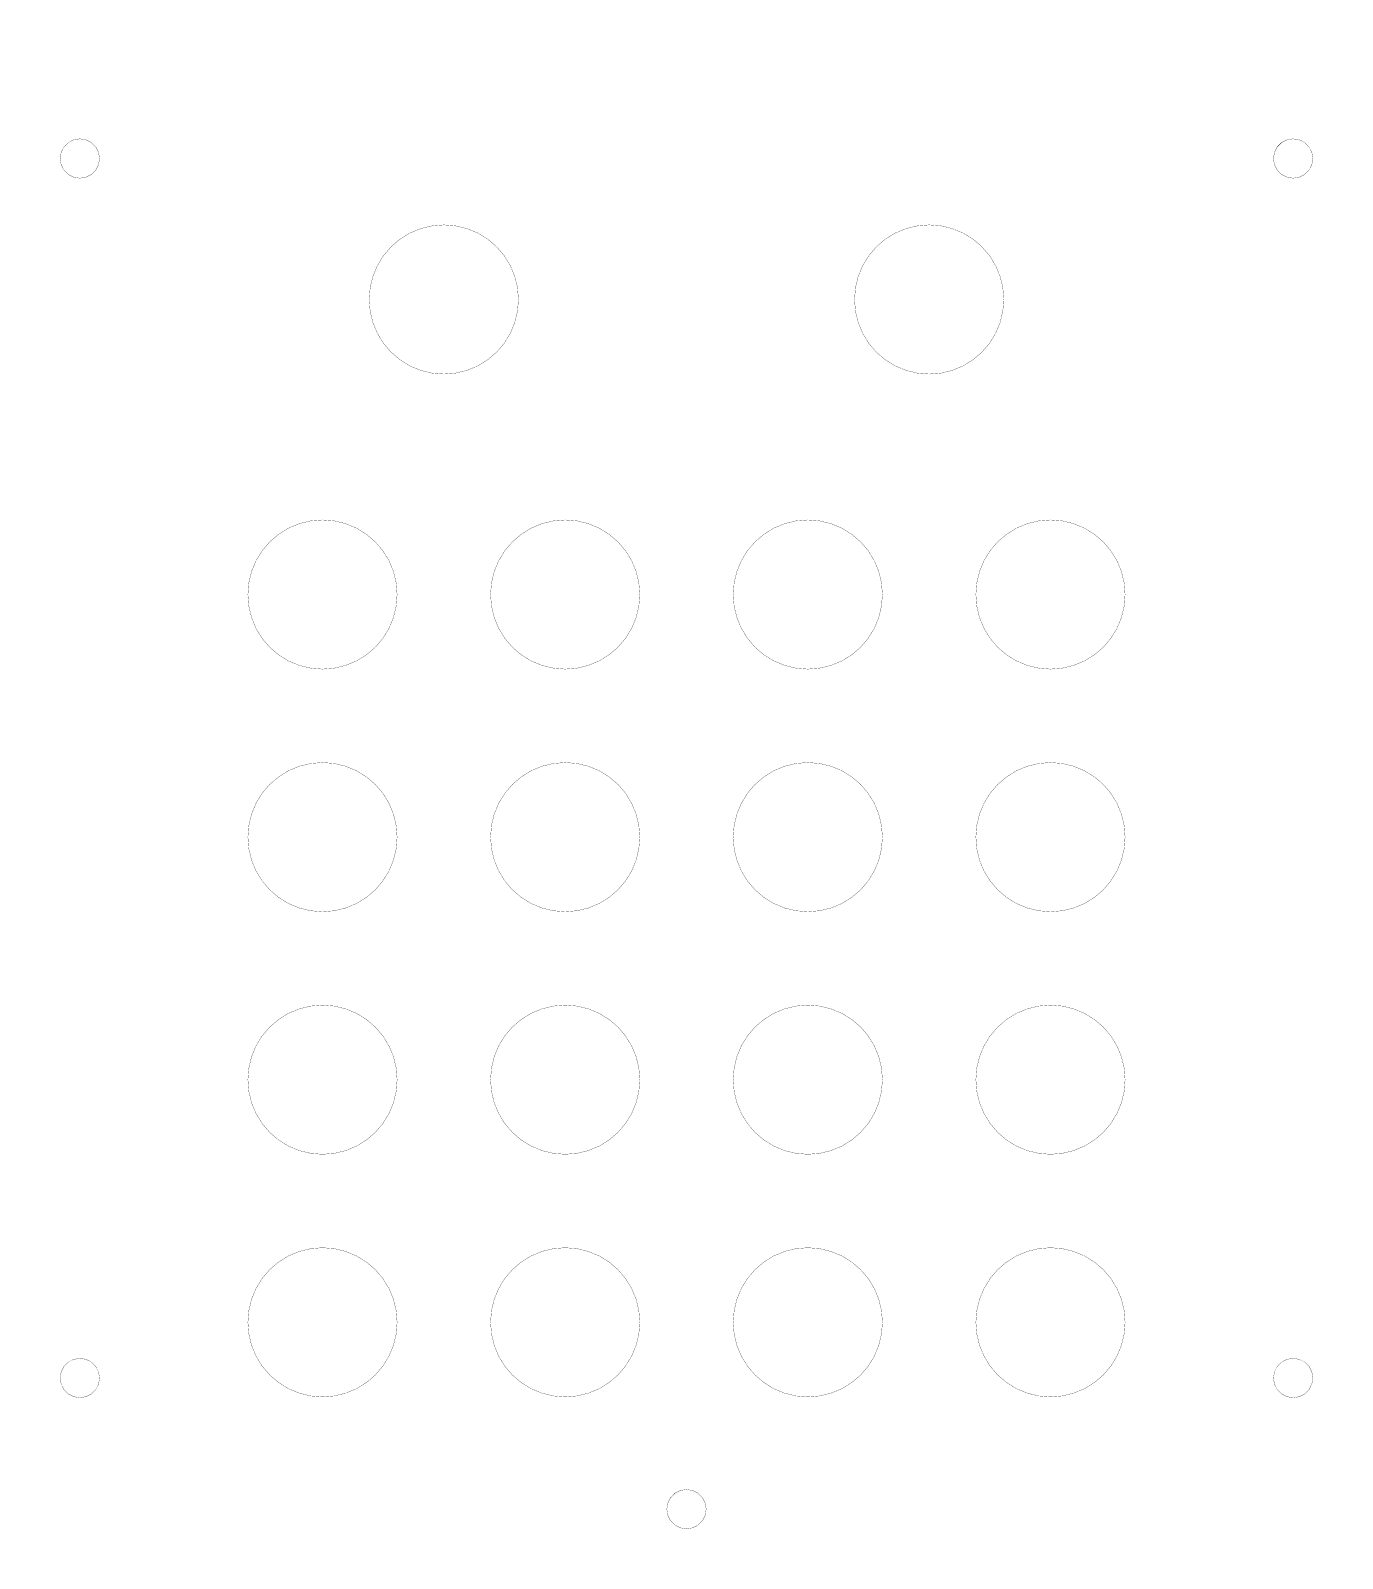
# Model space of a CAD drawing. Extents: x 0.04 to 7.91, y 0.04 to 9.21.
import ezdxf

# ---------------------------------------------------------------- set-up
doc = ezdxf.new("R2010")
doc.units = 0
doc.layers.get('0').update_dxf_attribs({"linetype": 'CONTINUOUS'})

msp = doc.modelspace()

# ---------------------------------------------------------------- linework, layer by layer
at = {"color": 5, "const_width": 0.001488}
for points in [[(0.039388, 0.039334), (0.039388, 9.21257), (7.91342, 9.21257), (7.91342, 0.039334), (0.039388, 0.039334)], [(0.222222, 8.4815), (0.216417, 8.44493), (0.222222, 8.40847), (0.238986, 8.37554), (0.265136, 8.34939), (0.290853, 8.33626), (0.298014, 8.33262), (0.334581, 8.32682), (0.371039, 8.33262), (0.403971, 8.34939), (0.430122, 8.37554), (0.446886, 8.40847), (0.452692, 8.44493), (0.446886, 8.4815), (0.430122, 8.51437), (0.403971, 8.54053), (0.371039, 8.55729), (0.334581, 8.56304), (0.298014, 8.55729), (0.290853, 8.55365), (0.265136, 8.54053), (0.238986, 8.51437), (0.222222, 8.4815)], [(7.65474, 8.55729), (7.61817, 8.56304), (7.58171, 8.55729), (7.54878, 8.54053), (7.52263, 8.51437), (7.50586, 8.4815), (7.50489, 8.47526), (7.50006, 8.44493), (7.50586, 8.40847), (7.52263, 8.37554), (7.54878, 8.34939), (7.58171, 8.33262), (7.61817, 8.32682), (7.65474, 8.33262), (7.68767, 8.34939), (7.70882, 8.37056), (7.71376, 8.37554), (7.73058, 8.40847), (7.73633, 8.44493), (7.73058, 8.4815), (7.71376, 8.51437), (7.70882, 8.51938), (7.68767, 8.54053), (7.65474, 8.55729)], [(2.51964, 7.15067), (2.5485, 7.15294), (2.58968, 7.15614), (2.65804, 7.17258), (2.72293, 7.19949), (2.78288, 7.23617), (2.83632, 7.28185), (2.88194, 7.33529), (2.91868, 7.39518), (2.94553, 7.46013), (2.95697, 7.50771), (2.96197, 7.52843), (2.9675, 7.59847), (2.96197, 7.66851), (2.94553, 7.73687), (2.91868, 7.80181), (2.88194, 7.86171), (2.83632, 7.91515), (2.78288, 7.96083), (2.72293, 7.9975), (2.65804, 8.02442), (2.58968, 8.04081), (2.5485, 8.04406), (2.51964, 8.04633), (2.4496, 8.04081), (2.38124, 8.02442), (2.31635, 7.9975), (2.2564, 7.96083), (2.20296, 7.91515), (2.15728, 7.86171), (2.12061, 7.80181), (2.09369, 7.73687), (2.07726, 7.66851), (2.07178, 7.59847), (2.07726, 7.52843), (2.08225, 7.50771), (2.09369, 7.46013), (2.12061, 7.39518), (2.15728, 7.33529), (2.20296, 7.28185), (2.2564, 7.23617), (2.31635, 7.19949), (2.38124, 7.17258), (2.4496, 7.15614), (2.51964, 7.15067)], [(5.11649, 7.28185), (5.12864, 7.27138), (5.16986, 7.23617), (5.22982, 7.19949), (5.29471, 7.17258), (5.36307, 7.15614), (5.43311, 7.15067), (5.50315, 7.15614), (5.5715, 7.17258), (5.63639, 7.19949), (5.6964, 7.23617), (5.74978, 7.28185), (5.77371, 7.30979), (5.79546, 7.33529), (5.83214, 7.39518), (5.85906, 7.46013), (5.8705, 7.50771), (5.87549, 7.52843), (5.88097, 7.59847), (5.87549, 7.66851), (5.85906, 7.73687), (5.83214, 7.80181), (5.79546, 7.86171), (5.77371, 7.88721), (5.74978, 7.91515), (5.6964, 7.96083), (5.63639, 7.9975), (5.5715, 8.02442), (5.50315, 8.04081), (5.43311, 8.04633), (5.36307, 8.04081), (5.29471, 8.02442), (5.22982, 7.9975), (5.16986, 7.96083), (5.12864, 7.92557), (5.11649, 7.91515), (5.07081, 7.86171), (5.03407, 7.80181), (5.00722, 7.73687), (4.99078, 7.66851), (4.98529, 7.59847), (4.99078, 7.52843), (4.99576, 7.50771), (5.00722, 7.46013), (5.03407, 7.39518), (5.07081, 7.33529), (5.11649, 7.28185)], [(1.65289, 6.25271), (1.58794, 6.22581), (1.5746, 6.21761), (1.52806, 6.18913), (1.47461, 6.14344), (1.42893, 6.09), (1.39225, 6.03011), (1.36534, 5.96517), (1.34896, 5.89681), (1.34343, 5.82682), (1.34896, 5.75678), (1.36534, 5.68842), (1.39225, 5.62349), (1.42339, 5.5726), (1.42893, 5.56358), (1.47461, 5.51014), (1.52806, 5.46446), (1.58794, 5.42779), (1.65289, 5.40088), (1.72125, 5.3845), (1.79129, 5.37896), (1.86128, 5.3845), (1.90349, 5.39458), (1.92964, 5.40088), (1.99457, 5.42779), (2.05447, 5.46446), (2.10792, 5.51014), (2.1536, 5.56358), (2.15913, 5.5726), (2.19026, 5.62349), (2.21718, 5.68842), (2.23356, 5.75678), (2.2391, 5.82682), (2.23356, 5.89681), (2.21718, 5.96517), (2.19026, 6.03011), (2.1536, 6.09), (2.10792, 6.14344), (2.05447, 6.18913), (2.00792, 6.21761), (1.99457, 6.22581), (1.92964, 6.25271), (1.90349, 6.259), (1.86128, 6.2691), (1.79129, 6.27463), (1.72125, 6.2691), (1.65289, 6.25271)], [(3.31803, 6.2691), (3.24799, 6.27463), (3.19353, 6.27035), (3.17796, 6.2691), (3.1096, 6.25271), (3.04471, 6.22581), (3.03131, 6.21761), (2.98475, 6.18913), (2.93132, 6.14344), (2.88569, 6.09), (2.84896, 6.03011), (2.8221, 5.96517), (2.80567, 5.89681), (2.80018, 5.82682), (2.80567, 5.75678), (2.8221, 5.68842), (2.84896, 5.62349), (2.88015, 5.5726), (2.88569, 5.56358), (2.93132, 5.51014), (2.98475, 5.46446), (3.04471, 5.42779), (3.1096, 5.40088), (3.17796, 5.3845), (3.19353, 5.38325), (3.24799, 5.37896), (3.31803, 5.3845), (3.38639, 5.40088), (3.45133, 5.42779), (3.51129, 5.46446), (3.56467, 5.51014), (3.61035, 5.56358), (3.61589, 5.5726), (3.64703, 5.62349), (3.67393, 5.68842), (3.69038, 5.75678), (3.69586, 5.82682), (3.69038, 5.89681), (3.67393, 5.96517), (3.64703, 6.03011), (3.61035, 6.09), (3.56467, 6.14344), (3.51129, 6.18913), (3.46474, 6.21761), (3.45133, 6.22581), (3.38639, 6.25271), (3.31803, 6.2691)], [(5.10379, 5.62349), (5.12864, 5.68354), (5.13064, 5.68842), (5.14708, 5.75678), (5.15261, 5.82682), (5.14708, 5.89681), (5.13064, 5.96517), (5.12864, 5.97006), (5.10379, 6.03011), (5.06711, 6.09), (5.02143, 6.14344), (4.96799, 6.18913), (4.92144, 6.21761), (4.9081, 6.22581), (4.84315, 6.25271), (4.77479, 6.2691), (4.70475, 6.27463), (4.63471, 6.2691), (4.56635, 6.25271), (4.50142, 6.22581), (4.48807, 6.21761), (4.48361, 6.2149), (4.44151, 6.18913), (4.38807, 6.14344), (4.34239, 6.09), (4.30572, 6.03011), (4.27881, 5.96517), (4.26243, 5.89681), (4.25689, 5.82682), (4.26243, 5.75678), (4.27881, 5.68842), (4.30572, 5.62349), (4.33686, 5.5726), (4.34239, 5.56358), (4.38807, 5.51014), (4.44151, 5.46446), (4.48361, 5.43869), (4.50142, 5.42779), (4.56635, 5.40088), (4.63471, 5.3845), (4.70475, 5.37896), (4.77479, 5.3845), (4.84315, 5.40088), (4.9081, 5.42779), (4.96799, 5.46446), (5.02143, 5.51014), (5.06711, 5.56358), (5.0726, 5.5726), (5.10379, 5.62349)], [(5.71918, 5.89681), (5.71365, 5.82682), (5.71918, 5.75678), (5.73557, 5.68842), (5.76247, 5.62349), (5.77371, 5.60514), (5.79368, 5.5726), (5.79915, 5.56358), (5.84483, 5.51014), (5.89828, 5.46446), (5.95817, 5.42779), (6.02311, 5.40088), (6.09147, 5.3845), (6.16151, 5.37896), (6.23156, 5.3845), (6.29986, 5.40088), (6.36481, 5.42779), (6.41872, 5.46083), (6.42475, 5.46446), (6.47814, 5.51014), (6.52382, 5.56358), (6.52935, 5.5726), (6.56049, 5.62349), (6.5874, 5.68842), (6.60385, 5.75678), (6.60932, 5.82682), (6.60385, 5.89681), (6.5874, 5.96517), (6.56049, 6.03011), (6.52382, 6.09), (6.47814, 6.14344), (6.42475, 6.18913), (6.41872, 6.19276), (6.37819, 6.21761), (6.36481, 6.22581), (6.29986, 6.25271), (6.23156, 6.2691), (6.16151, 6.27463), (6.09147, 6.2691), (6.02311, 6.25271), (5.95817, 6.22581), (5.94482, 6.21761), (5.89828, 6.18913), (5.84483, 6.14344), (5.79915, 6.09), (5.77371, 6.04844), (5.76247, 6.03011), (5.73557, 5.96517), (5.71918, 5.89681)], [(1.34343, 4.37007), (1.34896, 4.30003), (1.35314, 4.2825), (1.36534, 4.23167), (1.39225, 4.16678), (1.42893, 4.10682), (1.47461, 4.05339), (1.52806, 4.00776), (1.58794, 3.97103), (1.65289, 3.94417), (1.72125, 3.92774), (1.79129, 3.92225), (1.86128, 3.92774), (1.90349, 3.93788), (1.92964, 3.94417), (1.99457, 3.97103), (2.05447, 4.00776), (2.10792, 4.05339), (2.1536, 4.10682), (2.19026, 4.16678), (2.21718, 4.23167), (2.22939, 4.2825), (2.23356, 4.30003), (2.2391, 4.37007), (2.23356, 4.44011), (2.21718, 4.50846), (2.19026, 4.57335), (2.1536, 4.63331), (2.10792, 4.68674), (2.05447, 4.73236), (1.99457, 4.7691), (1.92964, 4.79596), (1.90349, 4.80225), (1.86128, 4.81239), (1.79129, 4.81787), (1.72125, 4.81239), (1.65289, 4.79596), (1.58794, 4.7691), (1.52806, 4.73236), (1.47461, 4.68674), (1.42893, 4.63331), (1.39225, 4.57335), (1.36534, 4.50846), (1.34896, 4.44011), (1.34343, 4.37007)], [(2.88569, 4.63331), (2.84896, 4.57335), (2.8221, 4.50846), (2.80567, 4.44011), (2.80018, 4.37007), (2.80567, 4.30003), (2.8099, 4.2825), (2.8221, 4.23167), (2.84896, 4.16678), (2.88569, 4.10682), (2.93132, 4.05339), (2.98475, 4.00776), (3.04471, 3.97103), (3.1096, 3.94417), (3.17796, 3.92774), (3.19353, 3.92654), (3.24799, 3.92225), (3.31803, 3.92774), (3.38639, 3.94417), (3.45133, 3.97103), (3.51129, 4.00776), (3.56467, 4.05339), (3.61035, 4.10682), (3.64703, 4.16678), (3.67393, 4.23167), (3.68614, 4.2825), (3.69038, 4.30003), (3.69586, 4.37007), (3.69038, 4.44011), (3.67393, 4.50846), (3.64703, 4.57335), (3.61035, 4.63331), (3.56467, 4.68674), (3.51129, 4.73236), (3.45133, 4.7691), (3.38639, 4.79596), (3.31803, 4.81239), (3.24799, 4.81787), (3.19353, 4.81364), (3.17796, 4.81239), (3.1096, 4.79596), (3.04471, 4.7691), (2.98475, 4.73236), (2.93132, 4.68674), (2.88569, 4.63331)], [(5.10379, 4.16678), (5.12864, 4.22683), (5.13064, 4.23167), (5.1429, 4.2825), (5.14708, 4.30003), (5.15261, 4.37007), (5.14708, 4.44011), (5.13064, 4.50846), (5.12864, 4.51329), (5.10379, 4.57335), (5.06711, 4.63331), (5.02143, 4.68674), (4.96799, 4.73236), (4.9081, 4.7691), (4.84315, 4.79596), (4.77479, 4.81239), (4.70475, 4.81787), (4.63471, 4.81239), (4.56635, 4.79596), (4.50142, 4.7691), (4.48361, 4.75819), (4.44151, 4.73236), (4.38807, 4.68674), (4.34239, 4.63331), (4.30572, 4.57335), (4.27881, 4.50846), (4.26243, 4.44011), (4.25689, 4.37007), (4.26243, 4.30003), (4.2666, 4.2825), (4.27881, 4.23167), (4.30572, 4.16678), (4.34239, 4.10682), (4.38807, 4.05339), (4.44151, 4.00776), (4.48361, 3.98193), (4.50142, 3.97103), (4.56635, 3.94417), (4.63471, 3.92774), (4.70475, 3.92225), (4.77479, 3.92774), (4.84315, 3.94417), (4.9081, 3.97103), (4.96799, 4.00776), (5.02143, 4.05339), (5.06711, 4.10682), (5.10379, 4.16678)], [(6.29986, 3.94417), (6.36481, 3.97103), (6.41872, 4.00407), (6.42475, 4.00776), (6.47814, 4.05339), (6.52382, 4.10682), (6.56049, 4.16678), (6.5874, 4.23167), (6.59961, 4.2825), (6.60385, 4.30003), (6.60932, 4.37007), (6.60385, 4.44011), (6.5874, 4.50846), (6.56049, 4.57335), (6.52382, 4.63331), (6.47814, 4.68674), (6.42475, 4.73236), (6.41872, 4.73606), (6.36481, 4.7691), (6.29986, 4.79596), (6.23156, 4.81239), (6.16151, 4.81787), (6.09147, 4.81239), (6.02311, 4.79596), (5.95817, 4.7691), (5.89828, 4.73236), (5.84483, 4.68674), (5.79915, 4.63331), (5.77371, 4.59169), (5.76247, 4.57335), (5.73557, 4.50846), (5.71918, 4.44011), (5.71365, 4.37007), (5.71918, 4.30003), (5.72336, 4.2825), (5.73557, 4.23167), (5.76247, 4.16678), (5.77371, 4.14844), (5.79915, 4.10682), (5.84483, 4.05339), (5.89828, 4.00776), (5.95817, 3.97103), (6.02311, 3.94417), (6.09147, 3.92774), (6.16151, 3.92225), (6.23156, 3.92774), (6.29986, 3.94417)], [(1.36534, 3.05171), (1.35113, 2.9924), (1.34896, 2.98335), (1.34343, 2.91336), (1.34896, 2.84332), (1.36534, 2.77496), (1.39225, 2.71001), (1.42893, 2.65013), (1.47461, 2.59668), (1.52806, 2.551), (1.58794, 2.51432), (1.65289, 2.48742), (1.72125, 2.47103), (1.79129, 2.4655), (1.86128, 2.47103), (1.90349, 2.48113), (1.92964, 2.48742), (1.99457, 2.51432), (2.05447, 2.551), (2.10792, 2.59668), (2.1536, 2.65013), (2.19026, 2.71001), (2.21718, 2.77496), (2.23356, 2.84332), (2.2391, 2.91336), (2.23356, 2.98335), (2.23139, 2.9924), (2.21718, 3.05171), (2.19026, 3.11664), (2.1536, 3.17654), (2.10792, 3.22999), (2.05447, 3.27567), (1.99457, 3.31233), (1.92964, 3.33925), (1.90349, 3.34554), (1.86128, 3.35562), (1.79129, 3.36117), (1.72125, 3.35562), (1.65289, 3.33925), (1.58794, 3.31233), (1.52806, 3.27567), (1.47461, 3.22999), (1.42893, 3.17654), (1.39225, 3.11664), (1.36534, 3.05171)], [(3.24799, 3.36117), (3.19353, 3.35688), (3.17796, 3.35562), (3.1096, 3.33925), (3.04471, 3.31233), (2.98475, 3.27567), (2.93132, 3.22999), (2.88569, 3.17654), (2.84896, 3.11664), (2.8221, 3.05171), (2.80783, 2.9924), (2.80567, 2.98335), (2.80018, 2.91336), (2.80567, 2.84332), (2.8221, 2.77496), (2.84896, 2.71001), (2.88569, 2.65013), (2.93132, 2.59668), (2.98475, 2.551), (3.04471, 2.51432), (3.1096, 2.48742), (3.17796, 2.47103), (3.19353, 2.46978), (3.24799, 2.4655), (3.31803, 2.47103), (3.38639, 2.48742), (3.45133, 2.51432), (3.51129, 2.551), (3.56467, 2.59668), (3.61035, 2.65013), (3.64703, 2.71001), (3.67393, 2.77496), (3.69038, 2.84332), (3.69586, 2.91336), (3.69038, 2.98335), (3.68821, 2.9924), (3.67393, 3.05171), (3.64703, 3.11664), (3.61035, 3.17654), (3.56467, 3.22999), (3.51129, 3.27567), (3.45133, 3.31233), (3.38639, 3.33925), (3.31803, 3.35562), (3.24799, 3.36117)], [(5.02143, 2.59668), (5.06711, 2.65013), (5.10379, 2.71001), (5.12864, 2.77007), (5.13064, 2.77496), (5.14708, 2.84332), (5.15261, 2.91336), (5.14708, 2.98335), (5.14492, 2.9924), (5.13064, 3.05171), (5.12864, 3.05658), (5.10379, 3.11664), (5.06711, 3.17654), (5.02143, 3.22999), (4.96799, 3.27567), (4.9081, 3.31233), (4.84315, 3.33925), (4.77479, 3.35562), (4.70475, 3.36117), (4.63471, 3.35562), (4.56635, 3.33925), (4.50142, 3.31233), (4.48361, 3.30143), (4.44151, 3.27567), (4.38807, 3.22999), (4.34239, 3.17654), (4.30572, 3.11664), (4.27881, 3.05171), (4.2646, 2.9924), (4.26243, 2.98335), (4.25689, 2.91336), (4.26243, 2.84332), (4.27881, 2.77496), (4.30572, 2.71001), (4.34239, 2.65013), (4.38807, 2.59668), (4.44151, 2.551), (4.48361, 2.52522), (4.50142, 2.51432), (4.56635, 2.48742), (4.63471, 2.47103), (4.70475, 2.4655), (4.77479, 2.47103), (4.84315, 2.48742), (4.9081, 2.51432), (4.96799, 2.551), (5.02143, 2.59668)], [(5.84483, 2.59668), (5.89828, 2.551), (5.95817, 2.51432), (6.02311, 2.48742), (6.09147, 2.47103), (6.16151, 2.4655), (6.23156, 2.47103), (6.29986, 2.48742), (6.36481, 2.51432), (6.41872, 2.54736), (6.42475, 2.551), (6.47814, 2.59668), (6.52382, 2.65013), (6.56049, 2.71001), (6.5874, 2.77496), (6.60385, 2.84332), (6.60932, 2.91336), (6.60385, 2.98335), (6.60161, 2.9924), (6.5874, 3.05171), (6.56049, 3.11664), (6.52382, 3.17654), (6.47814, 3.22999), (6.42475, 3.27567), (6.41872, 3.27929), (6.36481, 3.31233), (6.29986, 3.33925), (6.23156, 3.35562), (6.16151, 3.36117), (6.09147, 3.35562), (6.02311, 3.33925), (5.95817, 3.31233), (5.89828, 3.27567), (5.84483, 3.22999), (5.79915, 3.17654), (5.77371, 3.13499), (5.76247, 3.11664), (5.73557, 3.05171), (5.72136, 2.9924), (5.71918, 2.98335), (5.71365, 2.91336), (5.71918, 2.84332), (5.73557, 2.77496), (5.76247, 2.71001), (5.77371, 2.69168), (5.79915, 2.65013), (5.84483, 2.59668)], [(1.72125, 1.01427), (1.79129, 1.00879), (1.86128, 1.01427), (1.90349, 1.02441), (1.92964, 1.03071), (1.99393, 1.05729), (1.99457, 1.05756), (2.05447, 1.09429), (2.10792, 1.13992), (2.1536, 1.19336), (2.19026, 1.25331), (2.21718, 1.3182), (2.23356, 1.38656), (2.2391, 1.4566), (2.23356, 1.52664), (2.21718, 1.595), (2.19026, 1.65989), (2.16428, 1.70236), (2.1536, 1.71983), (2.10792, 1.77328), (2.05447, 1.8189), (1.99457, 1.85562), (1.92964, 1.88249), (1.90349, 1.88878), (1.86128, 1.89893), (1.79129, 1.90446), (1.72125, 1.89893), (1.65289, 1.88249), (1.58794, 1.85562), (1.52806, 1.8189), (1.47461, 1.77328), (1.42893, 1.71983), (1.41824, 1.70236), (1.39225, 1.65989), (1.36534, 1.595), (1.34896, 1.52664), (1.34343, 1.4566), (1.34896, 1.38656), (1.36534, 1.3182), (1.39225, 1.25331), (1.42893, 1.19336), (1.47461, 1.13992), (1.52806, 1.09429), (1.58794, 1.05756), (1.5886, 1.05729), (1.65289, 1.03071), (1.72125, 1.01427)], [(2.84896, 1.25331), (2.88569, 1.19336), (2.93132, 1.13992), (2.98475, 1.09429), (3.04471, 1.05756), (3.04536, 1.05729), (3.1096, 1.03071), (3.17796, 1.01427), (3.19353, 1.01307), (3.24799, 1.00879), (3.31803, 1.01427), (3.38639, 1.03071), (3.45068, 1.05729), (3.45133, 1.05756), (3.51129, 1.09429), (3.56467, 1.13992), (3.61035, 1.19336), (3.64703, 1.25331), (3.67393, 1.3182), (3.69038, 1.38656), (3.69586, 1.4566), (3.69038, 1.52664), (3.67393, 1.595), (3.64703, 1.65989), (3.62104, 1.70236), (3.61035, 1.71983), (3.56467, 1.77328), (3.51129, 1.8189), (3.45133, 1.85562), (3.38639, 1.88249), (3.31803, 1.89893), (3.24799, 1.90446), (3.19353, 1.90018), (3.17796, 1.89893), (3.1096, 1.88249), (3.04471, 1.85562), (2.98475, 1.8189), (2.93132, 1.77328), (2.88569, 1.71983), (2.87494, 1.70236), (2.84896, 1.65989), (2.8221, 1.595), (2.80567, 1.52664), (2.80018, 1.4566), (2.80567, 1.38656), (2.8221, 1.3182), (2.84896, 1.25331)], [(4.96799, 1.09429), (5.02143, 1.13992), (5.06711, 1.19336), (5.10379, 1.25331), (5.12864, 1.31337), (5.13064, 1.3182), (5.14708, 1.38656), (5.15261, 1.4566), (5.14708, 1.52664), (5.13064, 1.595), (5.12864, 1.59983), (5.10379, 1.65989), (5.07781, 1.70236), (5.06711, 1.71983), (5.02143, 1.77328), (4.96799, 1.8189), (4.9081, 1.85562), (4.84315, 1.88249), (4.77479, 1.89893), (4.70475, 1.90446), (4.63471, 1.89893), (4.56635, 1.88249), (4.50142, 1.85562), (4.48361, 1.84472), (4.44151, 1.8189), (4.38807, 1.77328), (4.34239, 1.71983), (4.33171, 1.70236), (4.30572, 1.65989), (4.27881, 1.595), (4.26243, 1.52664), (4.25689, 1.4566), (4.26243, 1.38656), (4.27881, 1.3182), (4.30572, 1.25331), (4.34239, 1.19336), (4.38807, 1.13992), (4.44151, 1.09429), (4.48361, 1.06847), (4.50142, 1.05756), (4.50206, 1.05729), (4.56635, 1.03071), (4.63471, 1.01427), (4.70475, 1.00879), (4.77479, 1.01427), (4.84315, 1.03071), (4.90739, 1.05729), (4.9081, 1.05756), (4.96799, 1.09429)], [(6.23156, 1.89893), (6.16151, 1.90446), (6.09147, 1.89893), (6.02311, 1.88249), (5.95817, 1.85562), (5.89828, 1.8189), (5.84483, 1.77328), (5.79915, 1.71983), (5.78847, 1.70236), (5.77371, 1.67822), (5.76247, 1.65989), (5.73557, 1.595), (5.71918, 1.52664), (5.71365, 1.4566), (5.71918, 1.38656), (5.73557, 1.3182), (5.76247, 1.25331), (5.77371, 1.23497), (5.79915, 1.19336), (5.84483, 1.13992), (5.89828, 1.09429), (5.95817, 1.05756), (5.95888, 1.05729), (6.02311, 1.03071), (6.09147, 1.01427), (6.16151, 1.00879), (6.23156, 1.01427), (6.29986, 1.03071), (6.36415, 1.05729), (6.36481, 1.05756), (6.41872, 1.0906), (6.42475, 1.09429), (6.47814, 1.13992), (6.52382, 1.19336), (6.56049, 1.25331), (6.5874, 1.3182), (6.60385, 1.38656), (6.60932, 1.4566), (6.60385, 1.52664), (6.5874, 1.595), (6.56049, 1.65989), (6.5345, 1.70236), (6.52382, 1.71983), (6.47814, 1.77328), (6.42475, 1.8189), (6.41872, 1.8226), (6.36481, 1.85562), (6.29986, 1.88249), (6.23156, 1.89893)], [(0.222222, 1.15848), (0.216417, 1.12196), (0.222222, 1.08545), (0.238986, 1.05252), (0.265136, 1.02642), (0.290853, 1.01329), (0.298014, 1.00966), (0.334581, 1.00385), (0.371039, 1.00966), (0.403971, 1.02642), (0.430122, 1.05252), (0.446886, 1.08545), (0.452692, 1.12196), (0.446886, 1.15848), (0.430122, 1.19135), (0.403971, 1.2175), (0.371039, 1.23427), (0.334581, 1.24007), (0.298014, 1.23427), (0.290853, 1.23063), (0.265136, 1.2175), (0.238986, 1.19135), (0.222222, 1.15848)], [(7.71376, 1.19135), (7.70882, 1.19634), (7.68767, 1.2175), (7.65474, 1.23427), (7.61817, 1.24007), (7.58171, 1.23427), (7.54878, 1.2175), (7.52263, 1.19135), (7.50586, 1.15848), (7.50006, 1.12196), (7.50586, 1.08545), (7.52024, 1.05729), (7.52263, 1.05252), (7.54878, 1.02642), (7.58171, 1.00966), (7.61817, 1.00385), (7.65474, 1.00966), (7.68767, 1.02642), (7.71376, 1.05252), (7.73058, 1.08545), (7.73633, 1.12196), (7.73058, 1.15848), (7.71376, 1.19135)], [(3.93989, 0.222168), (3.9764, 0.216417), (3.99983, 0.220107), (4.01286, 0.222168), (4.04579, 0.238986), (4.07194, 0.265082), (4.08871, 0.298014), (4.09451, 0.334526), (4.08871, 0.371039), (4.07194, 0.403971), (4.04579, 0.430122), (4.01286, 0.446886), (3.9764, 0.452636), (3.93989, 0.446886), (3.90696, 0.430122), (3.88917, 0.412272), (3.88081, 0.403971), (3.86404, 0.371039), (3.85829, 0.334526), (3.86404, 0.298014), (3.88081, 0.265082), (3.90696, 0.238986), (3.93989, 0.222168)]]:
    msp.add_lwpolyline(points, close=True, dxfattribs=at)

doc.saveas('drawing.dxf')
